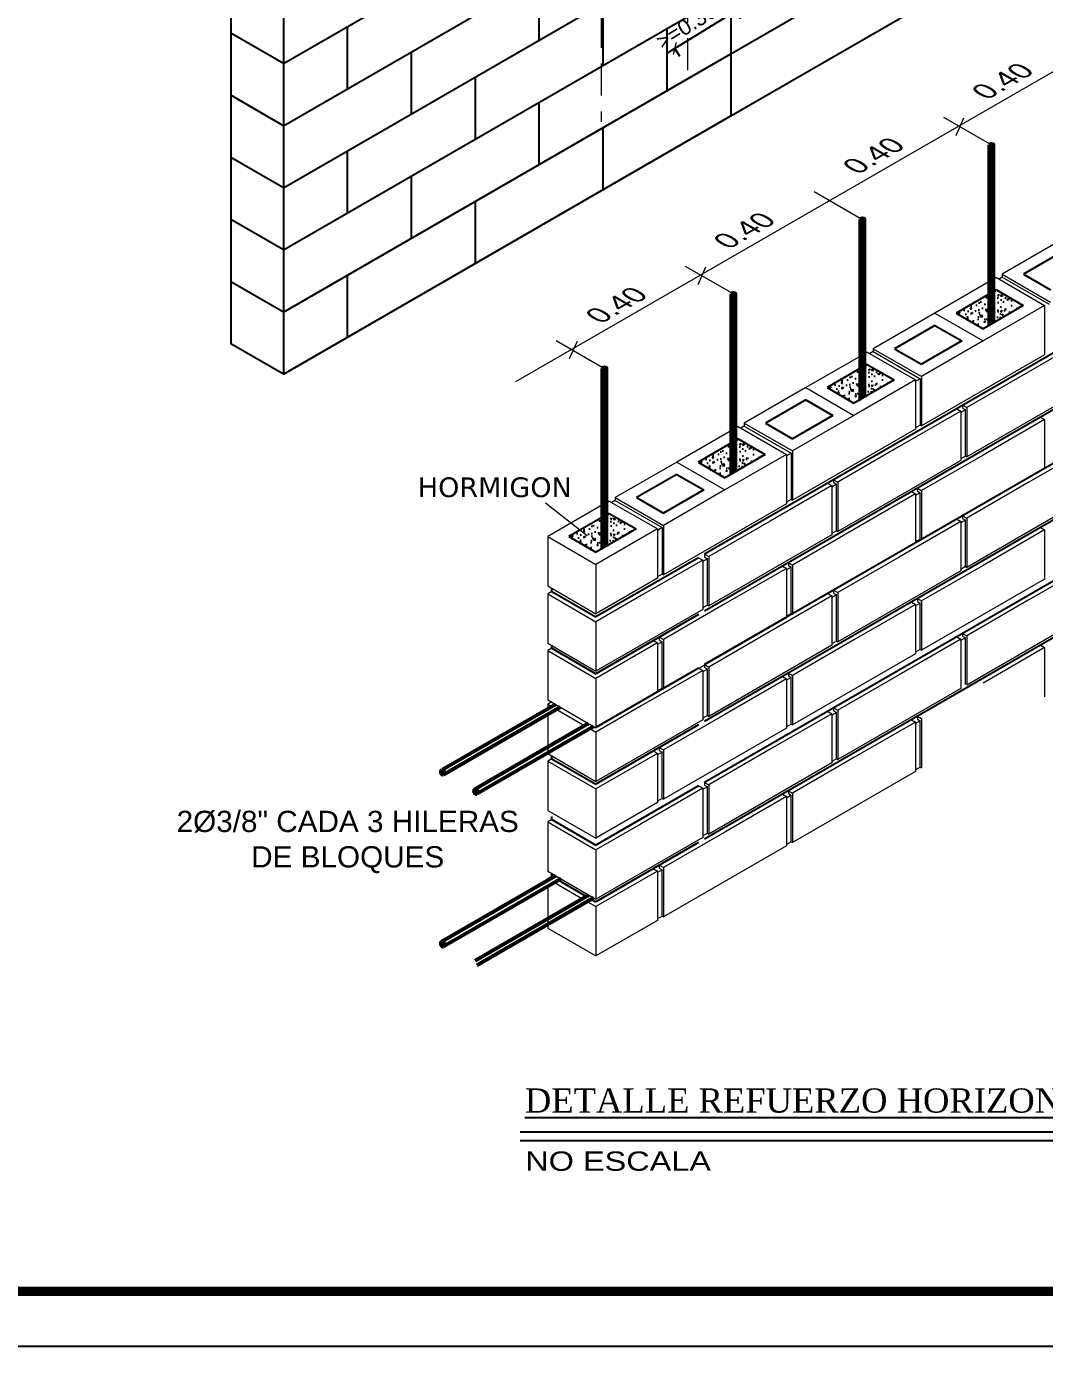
# Model space of a CAD drawing. Header units: feet. Extents: x 317 to 512, y -141 to 162.
# Drawn here: x 390.74 to 398.74, y -90.65 to -80.28 of the extents above; entities that cross this region are included whole.
import ezdxf

# ---------------------------------------------------------------- set-up
doc = ezdxf.new("R2010")
doc.units = ezdxf.units.FT
doc.header["$MEASUREMENT"] = 0
doc.linetypes.add('ACAD_ISO02W100', pattern=[15, 12, -3])
doc.linetypes.add('DASHED2', pattern=[0.375, 0.25, -0.125])
for name, color, linetype, lineweight in [('1-Acero', 41, 'Continuous', 53), ('2-Detalles', 253, 'Continuous', 9), ('3-Dimension', 7, 'Continuous', 15), ('6-Textos', 7, 'Continuous', 20), ('INTERMITENTE', 22, 'DASHED2', 20)]:
    doc.layers.add(name, color=color, linetype=linetype, lineweight=lineweight)
for name, color, linetype in [('4-Textos', 7, 'Continuous'), ('_35', 53, 'Continuous'), ('DIM', 10, 'Continuous'), ('MARCO', 1, 'Continuous'), ('PISOS', 8, 'Continuous'), ('POTABLE', 2, 'Continuous'), ('puertas', 7, 'Continuous'), ('TEXTOS', 3, 'Continuous'), ('TEXXT', 2, 'Continuous')]:
    doc.layers.add(name, color=color, linetype=linetype)
doc.styles.add('#LOSAS75', font='tahomabd.ttf', dxfattribs={"height": 0.16})
doc.styles.add('ARQ100', font='verdana.ttf')
doc.styles.add('DAMIAN', font='arial.ttf', dxfattribs={"height": 0.12})
doc.styles.get("Standard").update_dxf_attribs({"font": 'arial.ttf'})
doc.styles.add('STYLE2', font='arial.ttf')
doc.dimstyles.new('KEILY', dxfattribs={"dimtxt": 0.12, "dimasz": 0.07, "dimexe": 0.07, "dimexo": 0.25, "dimgap": 0.04, "dimtad": 1, "dimzin": 1, "dimdsep": 46, "dimtxsty": 'Standard', "dimblk": 'ARCHTICK', "dimcen": 2.5, "dimclrd": 256, "dimclre": 256, "dimclrt": 7, "dimazin": 0, "dimtfac": 1, "dimtix": 1, "dimtmove": 2, "dimatfit": 1, "dimfxl": 0.35, "dimfxlon": 1, "dimtolj": 1, "dimtzin": 1, "dimarcsym": 0})

# ---------------------------------------------------------------- blocks, each defined once
blk = doc.blocks.new('_ArchTick')
at = {"color": 0, "linetype": 'ByBlock', "const_width": 0.15}
blk.add_lwpolyline([(-0.5, -0.5), (0.5, 0.5)], dxfattribs=at)
blk = doc.blocks.new('*D91')
at = {"layer": 'DEFPOINTS', "color": 0, "linetype": 'ByBlock', "transparency": 16777216}
for p in [(396.138, -79.868), (395.727, -80.276), (395.835, -80.451)]:
    blk.add_point(p, dxfattribs=at)
at = {"layer": 'DIM', "linetype": 'ByBlock', "lineweight": -2, "transparency": 16777216}
for p, q in [((396.269, -80.081), (396.352, -80.215)), ((396.316, -80.156), (395.835, -80.451)), ((396.316, -80.156), (396.375, -80.119)), ((395.835, -80.451), (395.775, -80.488)), ((395.835, -80.451), (395.872, -80.511))]:
    blk.add_line(p, q, dxfattribs=at)
for p, xscale, yscale, zscale, rotation in [((396.316, -80.156), 0.07, 0.07, 0.07, 211.5810007274904), ((395.835, -80.451), 0.06999999999999999, 0.06999999999999999, 0.06999999999999999, 31.58100072749037)]:
    blk.add_blockref('_ArchTick', p, dxfattribs=dict(at, xscale=xscale, yscale=yscale, zscale=zscale, rotation=rotation))
at = {"layer": 'DIM', "color": 7, "linetype": 'ByBlock', "transparency": 16777216, "insert": (396.022, -80.217), "char_height": 0.12, "attachment_point": 5, "rotation": 31.581}
blk.add_mtext('\\A1;>=0.30cm', dxfattribs=at)

msp = doc.modelspace()

# ---------------------------------------------------------------- hatches: boundary and pattern name
at = {"layer": 'PISOS'}
h = msp.add_hatch(dxfattribs=at)
h.set_pattern_fill('AR-CONC', color=256, scale=0.016708, angle=360, style=0)
h.set_pattern_definition([(50, (266.59365, -127.98919), (0.11983945, -0.010484594), [0.01253096, -0.13784056]), (355, (266.59365, -127.98919), (-0.0231825, 0.12567586), [0.01002477, -0.11027245]), (100.4514, (266.60363, -127.99006), (0.09665704, 0.11519119), [0.01064968, -0.11714645]), (46.1842, (266.59365, -127.95577), (0.17831407, -0.02765483), [0.01879644, -0.20676085]), (96.6356, (266.6085, -127.95808), (0.15616295, 0.1627551), [0.01597452, -0.17571965]), (351.1842, (266.59365, -127.95577), (0.15616282, 0.16275522), [0.01503715, -0.16540868]), (21, (266.61035, -127.96413), (0.099730915, -0.06726935), [0.01253096, -0.13784056]), (326, (266.61035, -127.96413), (0.040653, 0.12115769), [0.01002477, -0.11027245]), (71.4514, (266.61866, -127.96973), (0.14038395, 0.053888225), [0.01064968, -0.11714645]), (37.5, (266.593645, -127.98919), (0.002031662, 0.055619729), [0, -0.108935815, 0, -0.111943246, 0, -0.11069015]), (7.5, (266.593645, -127.98919), (0.04395352, 0.0658981), [0, -0.063824358, 0, -0.106429623, 0, -0.042187567]), (327.5, (266.556387, -127.98919), (0.08919077, -0.003768456), [0, -0.041769868, 0, -0.130321988, 0, -0.172927253]), (317.5, (266.53968, -127.98919), (0.097438437, 0.016725488), [0, -0.05430083, 0, -0.086547166, 0, -0.12280341])])
h.paths.add_polyline_path([(398.30836, -82.62446), (398.30836, -82.37988), (398.04526, -82.53177), (398.25708, -82.65407)])
h.paths.add_polyline_path([(398.34001, -82.3616), (398.34001, -82.60619), (398.57359, -82.47133), (398.36177, -82.34904)])
h = msp.add_hatch(dxfattribs=at)
h.set_pattern_fill('AR-CONC', color=256, scale=0.016708, angle=360, style=0)
h.set_pattern_definition([(50, (265.57966, -128.57461), (0.11983945, -0.010484594), [0.01253096, -0.13784056]), (355, (265.57966, -128.57461), (-0.0231825, 0.12567586), [0.01002477, -0.11027245]), (100.4514, (265.58965, -128.57549), (0.09665704, 0.11519119), [0.01064968, -0.11714645]), (46.1842, (265.57966, -128.5412), (0.17831407, -0.02765483), [0.01879644, -0.20676085]), (96.6356, (265.59452, -128.5435), (0.15616295, 0.1627551), [0.01597452, -0.17571965]), (351.1842, (265.57966, -128.5412), (0.15616282, 0.16275522), [0.01503715, -0.16540868]), (21, (265.59637, -128.54955), (0.099730915, -0.06726935), [0.01253096, -0.13784056]), (326, (265.59637, -128.54955), (0.040653, 0.12115769), [0.01002477, -0.11027245]), (71.4514, (265.60468, -128.55516), (0.14038395, 0.053888225), [0.01064968, -0.11714645]), (37.5, (265.57966, -128.574613), (0.002031662, 0.055619729), [0, -0.108935815, 0, -0.111943246, 0, -0.11069015]), (7.5, (265.57966, -128.57461), (0.04395352, 0.0658981), [0, -0.063824358, 0, -0.106429623, 0, -0.042187567]), (327.5, (265.542403, -128.574613), (0.08919077, -0.003768456), [0, -0.041769868, 0, -0.130321988, 0, -0.172927253]), (317.5, (265.525695, -128.57461), (0.097438437, 0.016725488), [0, -0.05430083, 0, -0.086547166, 0, -0.12280341])])
h.paths.add_polyline_path([(397.29437, -83.20989), (397.29437, -82.9653), (397.03128, -83.1172), (397.2431, -83.23949)])
h.paths.add_polyline_path([(397.32602, -82.94703), (397.32602, -83.19161), (397.55961, -83.05675), (397.34779, -82.93446)])
h = msp.add_hatch(dxfattribs=at)
h.set_pattern_fill('AR-CONC', color=256, scale=0.016708, angle=360, style=0)
h.set_pattern_definition([(50, (264.56568, -129.16004), (0.11983945, -0.010484594), [0.01253096, -0.13784056]), (355, (264.56568, -129.16004), (-0.0231825, 0.12567586), [0.01002477, -0.11027245]), (100.4514, (264.57566, -129.16091), (0.09665704, 0.11519119), [0.01064968, -0.11714645]), (46.1842, (264.56568, -129.12662), (0.17831407, -0.02765483), [0.01879644, -0.20676085]), (96.6356, (264.58054, -129.12893), (0.15616295, 0.1627551), [0.01597452, -0.17571965]), (351.1842, (264.56568, -129.12662), (0.15616282, 0.16275522), [0.01503715, -0.16540868]), (21, (264.58239, -129.13497), (0.099730915, -0.06726935), [0.01253096, -0.13784056]), (326, (264.58239, -129.13497), (0.040653, 0.12115769), [0.01002477, -0.11027245]), (71.4514, (264.5907, -129.14058), (0.14038395, 0.053888225), [0.01064968, -0.11714645]), (37.5, (264.56568, -129.160036), (0.002031662, 0.055619729), [0, -0.108935815, 0, -0.111943246, 0, -0.11069015]), (7.5, (264.56568, -129.160036), (0.04395352, 0.0658981), [0, -0.063824358, 0, -0.106429623, 0, -0.042187567]), (327.5, (264.52842, -129.160036), (0.08919077, -0.003768456), [0, -0.041769868, 0, -0.130321988, 0, -0.172927253]), (317.5, (264.51171, -129.16004), (0.097438437, 0.016725488), [0, -0.05430083, 0, -0.086547166, 0, -0.12280341])])
h.paths.add_polyline_path([(396.28039, -83.79531), (396.28039, -83.55072), (396.01729, -83.70262), (396.22911, -83.82491)])
h.paths.add_polyline_path([(396.31204, -83.53245), (396.31204, -83.77704), (396.54562, -83.64218), (396.33381, -83.51988)])
h = msp.add_hatch(dxfattribs=at)
h.set_pattern_fill('AR-CONC', color=256, scale=0.016708, angle=360, style=0)
h.set_pattern_definition([(50, (263.55169, -129.74546), (0.11983945, -0.010484594), [0.01253096, -0.13784056]), (355, (263.5517, -129.74546), (-0.0231825, 0.12567586), [0.01002477, -0.11027245]), (100.4514, (263.56168, -129.74633), (0.09665704, 0.11519119), [0.01064968, -0.11714645]), (46.1842, (263.5517, -129.71204), (0.17831407, -0.02765483), [0.01879644, -0.20676085]), (96.6356, (263.56655, -129.71435), (0.15616295, 0.1627551), [0.01597452, -0.17571965]), (351.1842, (263.5517, -129.71204), (0.15616282, 0.16275522), [0.01503715, -0.16540868]), (21, (263.5684, -129.7204), (0.099730915, -0.06726935), [0.01253096, -0.13784056]), (326, (263.5684, -129.7204), (0.040653, 0.12115769), [0.01002477, -0.11027245]), (71.4514, (263.57671, -129.726), (0.14038395, 0.053888225), [0.01064968, -0.11714645]), (37.5, (263.551695, -129.74546), (0.002031662, 0.055619729), [0, -0.108935815, 0, -0.111943246, 0, -0.11069015]), (7.5, (263.551695, -129.74546), (0.04395352, 0.0658981), [0, -0.063824358, 0, -0.106429623, 0, -0.042187567]), (327.5, (263.514436, -129.74546), (0.08919077, -0.003768456), [0, -0.041769868, 0, -0.130321988, 0, -0.172927253]), (317.5, (263.49773, -129.74546), (0.097438437, 0.016725488), [0, -0.05430083, 0, -0.086547166, 0, -0.12280341])])
h.paths.add_polyline_path([(395.2664, -84.38073), (395.2664, -84.13615), (395.00331, -84.28804), (395.21513, -84.41034)])
h.paths.add_polyline_path([(395.29806, -84.11787), (395.29806, -84.36246), (395.53164, -84.2276), (395.31982, -84.10531)])

# ---------------------------------------------------------------- linework, layer by layer
at = {"layer": '1-Acero', "linetype": 'Continuous'}
for p, q in [((398.30836, -82.62431, -6.23823), (398.30836, -81.20965, -6.23823)), ((398.34001, -82.60982, -6.23823), (398.34001, -81.20936, -6.23823)), ((397.29437, -83.20974, -4.49469), (397.29437, -81.79508, -4.49469)), ((397.32602, -83.19525, -4.49469), (397.32602, -81.79478, -4.49469)), ((396.28039, -83.79516, -2.75115), (396.28039, -82.3805, -2.75115)), ((396.31204, -83.78067, -2.75115), (396.31204, -82.38021, -2.75115)), ((395.2664, -84.38059, -0.89425), (395.2664, -82.96593, -0.89425)), ((395.29806, -84.36609, -0.89425), (395.29806, -82.96563, -0.89425))]:
    msp.add_line(p, q, dxfattribs=at)
at = {"layer": '1-Acero', "linetype": 'Continuous', "extrusion": (1e-16, 0.816497, 0.57735)}
for p, q in [((394.89721, -85.60706, -2.18891), (394.0061, -86.12155, -1.46132)), ((394.93654, -85.62977, -2.21604), (394.01842, -86.15984, -1.4664)), ((395.15763, -85.75741, -1.91704), (394.26652, -86.2719, -1.18945)), ((395.19696, -85.78012, -1.94417), (394.27884, -86.3102, -1.19453)), ((394.8998, -86.95524, -0.99649), (394.0061, -87.47122, -0.26679)), ((394.93913, -86.97795, -1.02362), (394.01842, -87.50952, -0.27187)), ((395.16022, -87.10559, -0.72462), (394.26652, -87.62157, 0.00508)), ((395.19955, -87.1283, -0.75175), (394.27884, -87.65987))]:
    msp.add_line(p, q, dxfattribs=at)
for centre in [(-398.32423, 40.60768, -70.74698), (-397.31024, 42.36928, -70.21834), (-396.29626, 44.13087, -69.6897), (-395.28228, 45.98501, -69.09561)]:
    msp.add_circle(centre, 0.01583, dxfattribs=at)
at = {"layer": '1-Acero', "linetype": 'Continuous'}
for centre, radius, start, end in [((394.01703, -86.13916, -1.46132), 0.02073, 121.812802, 273.868843), ((394.00421, -86.14329, -1.46132), 0.02182, 310.642498, 85.039147), ((394.27744, -86.28951, -1.18945), 0.02073, 121.812802, 273.868843), ((394.26463, -86.29364, -1.18945), 0.02182, 310.642498, 85.039147), ((394.01703, -87.48883, -0.26679), 0.02073, 121.812802, 273.868843), ((394.00421, -87.49296, -0.26679), 0.02182, 310.642498, 85.039147)]:
    msp.add_arc(centre, radius, start, end, dxfattribs=at)
at = {"layer": '2-Detalles', "lineweight": 5, "extrusion": (1e-16, 0.816497, 0.57735)}
for p, q in [((398.89217, -81.94635, -8.13592), (398.40857, -82.22555, -7.74107)), ((398.30836, -82.28341, -7.81484), (397.87818, -82.53177, -7.46361)), ((398.36177, -82.25257, -7.85846), (398.34001, -82.26514, -7.84069)), ((398.36177, -82.25257, -8.92969), (398.74067, -82.47133, -8.62032)), ((398.40857, -82.24832, -7.97381), (398.38149, -82.26396, -7.95169)), ((398.40857, -82.22555, -8.92566), (398.78747, -82.44431, -8.61629)), ((398.40857, -82.22555, -7.74107), (398.78747, -82.44431, -7.43171)), ((398.40857, -82.24832, -8.92566), (398.77783, -82.46151, -8.62416)), ((398.74067, -82.47133, -7.65141), (398.25708, -82.75053, -7.25655)), ((397.87818, -82.53177, -6.39238), (397.39459, -82.81098, -5.99753)), ((397.87818, -82.53177, -7.46361), (398.25708, -82.75053, -7.15424)), ((398.25708, -82.75053, -6.18533), (397.77349, -83.02973, -5.79048)), ((399.09643, -82.71615, -8.97034), (398.61284, -82.99535, -8.57549)), ((397.29437, -82.86884, -6.0713), (396.8642, -83.1172, -5.72006)), ((397.34779, -82.838, -6.11492), (397.32602, -82.85056, -6.09714)), ((397.34779, -82.838, -7.18614), (397.72669, -83.05675, -6.87677)), ((397.39459, -82.83374, -6.23026), (397.36751, -82.84938, -6.20815)), ((397.39459, -82.81098, -7.18211), (397.77349, -83.02973, -6.87274)), ((397.39459, -82.81098, -5.99753), (397.77349, -83.02973, -5.68816)), ((397.39459, -82.83374, -7.18211), (397.76385, -83.04693, -6.88062)), ((398.74067, -82.85879, -6.58018), (397.77349, -83.41719, -5.79048)), ((398.61284, -82.99535, -7.50426), (398.12925, -83.27455, -7.10941)), ((397.72669, -83.05675, -5.90786), (397.2431, -83.33595, -5.51301)), ((397.76385, -83.04693, -7.03621), (397.72731, -83.06803, -7.00638)), ((399.09643, -83.10361, -7.89911), (398.12925, -83.66201, -7.10941)), ((396.8642, -83.1172, -4.64884), (396.38061, -83.3964, -4.25399)), ((396.8642, -83.1172, -5.72006), (397.2431, -83.33595, -5.4107)), ((398.08245, -83.30157, -7.22679), (397.59886, -83.58077, -6.83194)), ((398.05016, -83.28293, -7.25315), (398.08245, -83.30157, -7.22679)), ((398.11961, -83.29175, -8.35514), (398.08307, -83.31285, -8.32531)), ((398.11961, -83.29175, -8.35514), (398.08307, -83.31285, -8.32531)), ((398.11961, -83.29175, -8.45746), (398.08307, -83.31285, -8.42762)), ((398.09697, -83.25591, -7.13577), (398.12925, -83.27455, -7.10941)), ((398.09697, -83.27868, -8.37363), (398.11961, -83.29175, -8.35514)), ((396.33381, -83.42342, -4.37137), (396.31204, -83.43599, -4.3536)), ((396.33381, -83.42342, -5.4426), (396.7127, -83.64218, -5.13323)), ((396.38061, -83.41917, -4.48672), (396.35352, -83.4348, -4.46461)), ((396.38061, -83.3964, -5.43857), (396.7595, -83.61516, -5.1292)), ((396.38061, -83.3964, -4.25399), (396.7595, -83.61516, -3.94462)), ((396.38061, -83.41917, -5.43857), (396.74986, -83.63236, -5.13707)), ((397.2431, -83.33595, -4.44178), (396.7595, -83.61516, -4.04693)), ((397.76385, -83.41162, -5.79835), (397.72731, -83.43272, -5.76851)), ((397.76385, -83.41162, -5.79835), (397.77349, -83.41719, -5.79048)), ((398.74067, -83.36768, -7.65141), (398.25708, -83.64688, -7.25655)), ((398.70839, -83.34904, -7.67777), (398.74067, -83.36768, -7.65141)), ((396.28039, -83.45426, -4.32776), (395.85022, -83.70262, -3.97652)), ((397.72669, -83.44421, -4.83664), (396.7595, -84.00261, -4.04693)), ((396.74986, -83.63236, -5.29267), (396.71332, -83.65345, -5.26283)), ((397.59886, -83.58077, -5.76072), (397.11527, -83.85998, -5.36586)), ((399.09643, -83.58403, -8.97034), (398.61284, -83.86323, -8.57549)), ((395.85022, -83.70262, -2.90529), (395.36662, -83.98182, -2.51044)), ((395.85022, -83.70262, -3.97652), (396.22911, -83.92138, -3.66715)), ((396.7127, -83.64218, -4.16432), (396.22911, -83.92138, -3.76947)), ((398.08245, -83.68903, -6.15557), (397.11527, -84.24743, -5.36586)), ((398.25708, -83.64688, -6.18533), (397.77349, -83.92608, -5.79048)), ((398.11961, -83.65644, -7.11728), (398.08307, -83.67754, -7.08744)), ((398.11961, -83.65644, -7.11728), (398.12925, -83.66201, -7.10941)), ((398.11961, -83.65644, -7.11728), (398.12925, -83.66201, -7.10941)), ((397.08298, -83.84134, -5.39222), (397.11527, -83.85998, -5.36586)), ((398.74067, -83.75514, -6.58018), (397.77349, -84.31354, -5.79048)), ((396.22911, -83.92138, -2.69824), (395.74552, -84.20058, -2.30339)), ((397.06847, -83.887, -5.48325), (396.58487, -84.1662, -5.0884)), ((397.03618, -83.86836, -5.50961), (397.06847, -83.887, -5.48325)), ((397.10562, -83.87718, -6.6116), (397.06908, -83.89827, -6.58177)), ((397.10562, -83.87718, -6.6116), (397.06908, -83.89827, -6.58177)), ((397.10562, -83.87718, -6.71392), (397.06908, -83.89827, -6.68408)), ((397.08298, -83.8641, -6.63009), (397.10562, -83.87718, -6.6116)), ((397.6944, -83.93446, -5.93422), (397.72669, -83.9531, -5.90786)), ((397.76385, -83.94328, -7.03621), (397.72731, -83.96438, -7.00638)), ((397.76385, -83.94328, -7.03621), (397.72731, -83.96438, -7.00638)), ((397.76385, -83.94328, -7.13853), (397.72731, -83.96438, -7.10869)), ((397.7412, -83.90744, -5.81684), (397.77349, -83.92608, -5.79048)), ((397.7412, -83.93021, -7.0547), (397.76385, -83.94328, -7.03621)), ((398.61284, -83.86323, -7.50426), (398.12925, -84.14244, -7.10941)), ((395.2664, -84.03968, -1.39963), (394.83623, -84.28804, -1.0484)), ((395.31982, -84.00884, -1.44325), (395.29806, -84.02141, -1.42547)), ((395.31982, -84.00884, -2.51447), (395.69872, -84.2276, -2.20511)), ((395.36662, -84.00459, -1.55859), (395.33954, -84.02023, -1.53648)), ((395.36662, -83.98182, -2.51044), (395.74552, -84.20058, -2.20108)), ((395.36662, -84.00459, -2.51044), (395.73588, -84.21778, -2.20895)), ((396.7127, -84.02963, -3.09309), (395.74552, -84.58804, -2.30339)), ((396.74986, -83.99705, -4.05481), (396.71332, -84.01814, -4.02497)), ((396.74986, -83.99705, -4.05481), (396.7595, -84.00261, -4.04693)), ((397.72669, -83.9531, -5.90786), (397.2431, -84.2323, -5.51301)), ((399.09643, -83.97149, -7.89911), (398.12925, -84.52989, -7.10941)), ((398.05016, -84.15082, -7.25315), (398.08245, -84.16946, -7.22679)), ((398.09697, -84.1238, -7.13577), (398.12925, -84.14244, -7.10941)), ((398.09697, -84.14656, -8.37363), (398.11961, -84.15964, -8.35514)), ((395.69872, -84.2276, -1.23619), (395.21513, -84.5068, -0.84134)), ((395.73588, -84.21778, -2.36455), (395.69934, -84.23888, -2.33471)), ((396.58487, -84.1662, -4.01717), (396.10128, -84.4454, -3.62232)), ((397.2431, -84.2323, -4.44178), (396.7595, -84.51151, -4.04693)), ((397.10562, -84.24187, -5.37374), (397.06908, -84.26296, -5.3439)), ((397.10562, -84.24187, -5.37374), (397.11527, -84.24743, -5.36586)), ((397.10562, -84.24187, -5.37374), (397.11527, -84.24743, -5.36586)), ((398.08245, -84.16946, -7.22679), (397.59886, -84.44866, -6.83194)), ((398.11961, -84.15964, -8.35514), (398.08307, -84.18073, -8.32531)), ((398.11961, -84.15964, -8.35514), (398.08307, -84.18073, -8.32531)), ((398.11961, -84.15964, -8.45746), (398.08307, -84.18073, -8.42762)), ((398.74067, -84.23556, -7.65141), (398.25708, -84.51476, -7.25655)), ((398.70839, -84.21692, -7.67777), (398.74067, -84.23556, -7.65141)), ((394.83623, -84.28804, -1.0484), (395.21513, -84.5068, -0.73903)), ((397.06847, -84.27445, -4.41202), (396.10128, -84.83286, -3.62232)), ((397.72669, -84.34056, -4.83664), (396.7595, -84.89896, -4.04693)), ((397.76385, -84.30797, -5.79835), (397.72731, -84.32907, -5.76851)), ((397.76385, -84.30797, -5.79835), (397.77349, -84.31354, -5.79048)), ((397.76385, -84.30797, -5.79835), (397.77349, -84.31354, -5.79048)), ((396.0222, -84.45378, -3.66375), (396.05448, -84.47242, -3.63739)), ((396.09164, -84.4626, -4.86806), (396.0551, -84.4837, -4.83822)), ((396.069, -84.42676, -3.54637), (396.10128, -84.4454, -3.52001)), ((396.069, -84.44953, -4.78423), (396.09164, -84.4626, -4.76574)), ((397.59886, -84.44866, -5.76072), (397.11527, -84.72786, -5.36586)), ((396.05448, -84.47242, -3.73971), (395.57089, -84.75162, -3.34486)), ((396.7127, -84.53853, -4.16432), (396.22911, -84.81773, -3.76947)), ((396.68042, -84.51989, -4.19068), (396.7127, -84.53853, -4.16432)), ((396.74986, -84.52871, -5.29267), (396.71332, -84.5498, -5.26283)), ((396.74986, -84.52871, -5.29267), (396.71332, -84.5498, -5.26283)), ((396.74986, -84.52871, -5.39499), (396.71332, -84.5498, -5.36515)), ((396.72722, -84.49287, -4.07329), (396.7595, -84.51151, -4.04693)), ((396.72722, -84.51563, -5.31116), (396.74986, -84.52871, -5.29267)), ((398.08245, -84.55691, -6.15557), (397.11527, -85.11532, -5.36586)), ((398.25708, -84.51476, -6.18533), (397.77349, -84.79397, -5.79048)), ((398.11961, -84.52433, -7.11728), (398.08307, -84.54542, -7.08744)), ((398.11961, -84.52433, -7.11728), (398.12925, -84.52989, -7.10941)), ((398.11961, -84.52433, -7.11728), (398.12925, -84.52989, -7.10941)), ((399.09643, -84.50897, -8.97034), (398.61284, -84.78817, -8.57549)), ((395.69872, -84.61506, -1.23619), (395.21513, -84.89426, -0.84134)), ((395.73588, -84.58247, -1.12668), (395.69934, -84.60357, -1.09685)), ((395.73588, -84.58247, -1.12668), (395.74552, -84.58804, -1.11881)), ((398.74067, -84.62302, -6.58018), (397.77349, -85.18142, -5.79048)), ((394.83623, -84.6755, -1.0484), (395.21513, -84.89426, -0.73903)), ((394.86827, -84.71977, -1.07455), (394.83623, -84.73826, -1.0484)), ((394.83623, -84.73826, -1.0484), (395.21513, -84.95702, -0.73903)), ((395.57089, -84.75162, -2.27363), (395.21513, -84.95702, -1.98315)), ((397.06847, -84.75488, -5.48325), (396.58487, -85.03408, -5.0884)), ((397.03618, -84.73624, -5.50961), (397.06847, -84.75488, -5.48325)), ((397.10562, -84.74506, -6.6116), (397.06908, -84.76616, -6.58177)), ((397.10562, -84.74506, -6.6116), (397.06908, -84.76616, -6.58177)), ((397.10562, -84.74506, -6.71392), (397.06908, -84.76616, -6.68408)), ((397.08298, -84.70922, -5.39222), (397.11527, -84.72786, -5.36586)), ((397.08298, -84.73199, -6.63009), (397.10562, -84.74506, -6.6116)), ((397.7412, -84.77533, -5.97243), (397.77349, -84.79397, -5.94607)), ((396.05448, -84.85988, -2.66848), (395.21513, -85.34448, -1.98315)), ((396.22911, -84.81773, -2.69824), (395.74552, -85.09693, -2.30339)), ((396.09164, -84.82729, -3.63019), (396.0551, -84.84839, -3.60036)), ((396.09164, -84.82729, -3.63019), (396.10128, -84.83286, -3.62232)), ((397.72669, -84.82099, -5.90786), (397.2431, -85.10019, -5.51301)), ((397.6944, -84.80235, -6.08982), (397.72669, -84.82099, -6.06346)), ((397.76385, -84.81117, -7.03621), (397.72731, -84.83226, -7.00638)), ((397.76385, -84.81117, -7.03621), (397.72731, -84.83226, -7.00638)), ((397.76385, -84.81117, -7.29413), (397.72731, -84.83226, -7.26429)), ((397.7412, -84.79809, -7.2103), (397.76385, -84.81117, -7.19181)), ((398.61284, -84.78817, -7.50426), (398.12925, -85.06737, -7.10941)), ((396.7127, -84.92598, -3.09309), (395.74552, -85.48439, -2.30339)), ((396.74986, -84.8934, -4.05481), (396.71332, -84.91449, -4.02497)), ((396.74986, -84.8934, -4.05481), (396.7595, -84.89896, -4.04693)), ((396.74986, -84.8934, -4.05481), (396.7595, -84.89896, -4.04693)), ((399.09643, -84.89642, -7.89911), (398.12925, -85.45483, -7.10941)), ((395.71324, -85.07829, -2.32975), (395.74552, -85.09693, -2.30339)), ((396.58487, -85.03408, -4.01717), (396.10128, -85.31328, -3.62232)), ((398.05016, -85.07575, -7.25315), (398.08245, -85.09439, -7.22679)), ((398.11961, -85.08457, -8.35514), (398.08307, -85.10567, -8.32531)), ((398.11961, -85.08457, -8.35514), (398.08307, -85.10567, -8.32531)), ((398.11961, -85.08457, -8.45746), (398.08307, -85.10567, -8.42762)), ((398.09697, -85.04873, -7.13577), (398.12925, -85.06737, -7.10941)), ((398.09697, -85.0715, -8.37363), (398.11961, -85.08457, -8.35514)), ((394.83623, -85.12572, -1.0484), (395.21513, -85.34448, -0.73903)), ((394.86827, -85.1659, -1.07455), (394.83623, -85.1844, -1.0484)), ((394.83623, -85.1844, -1.0484), (395.21513, -85.40315, -0.73903)), ((395.69872, -85.12395, -1.23619), (395.21513, -85.40315, -0.84134)), ((395.66644, -85.10531, -2.44714), (395.69872, -85.12395, -2.42078)), ((395.73588, -85.11413, -3.54913), (395.69934, -85.13523, -3.51929)), ((395.73588, -85.11413, -3.65144), (395.69934, -85.13523, -3.62161)), ((395.71324, -85.10106, -3.56762), (395.73588, -85.11413, -3.54913)), ((397.06847, -85.14234, -4.41202), (396.10128, -85.70074, -3.62232)), ((397.2431, -85.10019, -4.44178), (396.7595, -85.37939, -4.04693)), ((397.10562, -85.10975, -5.37374), (397.06908, -85.13085, -5.3439)), ((397.10562, -85.10975, -5.37374), (397.11527, -85.11532, -5.36586)), ((397.10562, -85.10975, -5.37374), (397.11527, -85.11532, -5.36586)), ((398.08245, -85.09439, -7.22679), (397.59886, -85.37359, -6.83194)), ((397.76385, -85.17586, -5.79835), (397.72731, -85.19695, -5.76851)), ((397.76385, -85.17586, -5.79835), (397.77349, -85.18142, -5.79048)), ((397.76385, -85.17586, -5.79835), (397.77349, -85.18142, -5.79048)), ((398.74067, -85.1605, -7.65141), (398.25708, -85.4397, -7.25655)), ((398.70839, -85.14186, -7.67777), (398.74067, -85.1605, -7.65141)), ((397.72669, -85.20844, -4.83664), (396.7595, -85.76685, -4.04693)), ((396.05448, -85.3403, -3.73971), (395.57089, -85.6195, -3.34486)), ((396.0222, -85.32166, -3.76607), (396.05448, -85.3403, -3.73971)), ((396.09164, -85.33048, -4.86806), (396.0551, -85.35158, -4.83822)), ((396.09164, -85.33048, -4.97037), (396.0551, -85.35158, -4.94054)), ((396.069, -85.29464, -3.64868), (396.10128, -85.31328, -3.62232)), ((396.069, -85.31741, -4.88655), (396.09164, -85.33048, -4.86806)), ((396.68042, -85.38777, -4.19068), (396.7127, -85.40641, -4.16432)), ((396.74986, -85.39659, -5.29267), (396.71332, -85.41769, -5.26283)), ((396.74986, -85.39659, -5.29267), (396.71332, -85.41769, -5.26283)), ((396.74986, -85.39659, -5.39499), (396.71332, -85.41769, -5.36515)), ((396.72722, -85.36075, -4.07329), (396.7595, -85.37939, -4.04693)), ((396.72722, -85.38352, -5.31116), (396.74986, -85.39659, -5.29267)), ((397.59886, -85.37359, -5.76072), (397.11527, -85.65279, -5.36586)), ((395.73588, -85.47882, -2.31126), (395.69934, -85.49992, -2.28143)), ((395.73588, -85.47882, -1.12668), (395.74552, -85.48439, -1.11881)), ((395.73588, -85.47882, -2.31126), (395.74552, -85.48439, -2.30339)), ((396.7127, -85.40641, -4.16432), (396.22911, -85.68561, -3.76947)), ((398.08245, -85.48185, -6.15557), (397.11527, -86.04025, -5.36586)), ((394.83623, -85.57185, -1.0484), (395.21513, -85.79061, -0.73903)), ((394.86827, -85.58765, -1.07455), (394.83623, -85.60615, -1.0484)), ((395.69872, -85.51141, -1.23619), (395.21513, -85.79061, -0.84134)), ((394.83623, -85.60615, -1.0484), (394.86751, -85.62421, -1.02285)), ((394.90684, -85.64692, -0.99074), (395.12793, -85.77456, -0.81022)), ((395.57089, -85.6195, -2.27363), (395.21513, -85.8249, -1.98315)), ((396.22911, -85.68561, -2.69824), (395.74552, -85.96481, -2.30339)), ((396.09164, -85.69517, -3.63019), (396.0551, -85.71627, -3.60036)), ((396.09164, -85.69517, -3.63019), (396.10128, -85.70074, -3.62232)), ((397.06847, -85.67981, -5.48325), (396.58487, -85.95902, -5.0884)), ((397.03618, -85.66117, -5.50961), (397.06847, -85.67981, -5.48325)), ((397.10562, -85.66999, -6.6116), (397.06908, -85.69109, -6.58177)), ((397.10562, -85.66999, -6.6116), (397.06908, -85.69109, -6.58177)), ((397.10562, -85.66999, -6.71392), (397.06908, -85.69109, -6.68408)), ((397.08298, -85.63415, -5.39222), (397.11527, -85.65279, -5.36586)), ((397.08298, -85.65692, -6.63009), (397.10562, -85.66999, -6.6116)), ((397.7412, -85.70026, -5.81684), (397.77349, -85.7189, -5.79048)), ((395.16726, -85.79727, -0.77811), (395.21513, -85.8249, -0.73903)), ((396.05448, -85.72776, -2.66848), (395.21513, -86.21236, -1.98315)), ((396.7127, -85.79387, -3.09309), (395.74552, -86.35227, -2.30339)), ((396.74986, -85.76128, -4.05481), (396.71332, -85.78238, -4.02497)), ((396.74986, -85.76128, -4.05481), (396.7595, -85.76685, -4.04693)), ((396.74986, -85.76128, -4.05481), (396.7595, -85.76685, -4.04693)), ((397.72669, -85.74592, -5.90786), (397.2431, -86.02512, -5.51301)), ((397.6944, -85.72728, -5.93422), (397.72669, -85.74592, -5.90786)), ((397.76385, -85.7361, -7.03621), (397.72731, -85.7572, -7.00638)), ((397.76385, -85.7361, -7.03621), (397.72731, -85.7572, -7.00638)), ((397.76385, -85.7361, -7.13853), (397.72731, -85.7572, -7.10869)), ((397.7412, -85.72303, -7.0547), (397.76385, -85.7361, -7.03621)), ((394.83623, -85.99361, -1.0484), (395.21513, -86.21236, -0.73903)), ((395.69872, -85.99183, -1.23619), (395.21513, -86.27104, -0.84134)), ((395.66644, -85.97319, -2.44714), (395.69872, -85.99183, -2.42078)), ((395.73588, -85.98201, -3.54913), (395.69934, -86.00311, -3.51929)), ((395.73588, -85.98201, -3.65144), (395.69934, -86.00311, -3.62161)), ((395.71324, -85.94617, -2.32975), (395.74552, -85.96481, -2.30339)), ((395.71324, -85.96894, -3.56762), (395.73588, -85.98201, -3.54913)), ((396.58487, -85.95902, -4.01717), (396.10128, -86.23822, -3.62232)), ((394.86827, -86.03378, -1.07455), (394.83623, -86.05228, -1.0484)), ((394.83623, -86.05228, -1.0484), (395.21513, -86.27104, -0.73903)), ((397.06847, -86.06727, -4.41202), (396.10128, -86.62567, -3.62232)), ((397.2431, -86.02512, -4.44178), (396.7595, -86.30432, -4.04693)), ((397.10562, -86.03468, -5.37374), (397.06908, -86.05578, -5.3439)), ((397.10562, -86.03468, -5.37374), (397.11527, -86.04025, -5.36586)), ((397.10562, -86.03468, -5.37374), (397.11527, -86.04025, -5.36586)), ((397.76385, -86.10079, -5.79835), (397.72731, -86.12189, -5.76851)), ((397.76385, -86.10079, -5.79835), (397.77349, -86.10636, -5.79048)), ((397.76385, -86.10079, -5.79835), (397.77349, -86.10636, -5.79048)), ((396.069, -86.21958, -3.64868), (396.10128, -86.23822, -3.62232)), ((397.72669, -86.13338, -4.83664), (396.7595, -86.69178, -4.04693)), ((396.05448, -86.26524, -3.73971), (395.57089, -86.54444, -3.34486)), ((396.0222, -86.2466, -3.76607), (396.05448, -86.26524, -3.73971)), ((396.09164, -86.25542, -4.86806), (396.0551, -86.27651, -4.83822)), ((396.09164, -86.25542, -4.97037), (396.0551, -86.27651, -4.94054)), ((396.069, -86.24234, -4.88655), (396.09164, -86.25542, -4.86806)), ((396.7127, -86.33134, -4.16432), (396.22911, -86.61055, -3.76947)), ((396.68042, -86.3127, -4.34628), (396.7127, -86.33134, -4.31992)), ((396.74986, -86.32152, -5.29267), (396.71332, -86.34262, -5.26283)), ((396.74986, -86.32152, -5.29267), (396.71332, -86.34262, -5.26283)), ((396.74986, -86.32152, -5.55058), (396.71332, -86.34262, -5.52075)), ((396.72722, -86.28568, -4.22889), (396.7595, -86.30432, -4.20253)), ((396.72722, -86.30845, -5.46676), (396.74986, -86.32152, -5.44827)), ((395.69872, -86.37929, -1.23619), (395.21513, -86.65849, -0.84134)), ((395.73588, -86.3467, -2.31126), (395.69934, -86.3678, -2.28143)), ((395.73588, -86.3467, -1.12668), (395.74552, -86.35227, -1.11881)), ((395.73588, -86.3467, -2.31126), (395.74552, -86.35227, -2.30339)), ((394.83623, -86.43974, -1.0484), (395.21513, -86.65849, -0.73903)), ((394.86827, -86.51259, -1.07455), (394.83623, -86.53108, -1.0484)), ((394.83623, -86.53108, -1.0484), (395.21513, -86.74984, -0.73903)), ((395.57089, -86.54444, -2.27363), (395.21513, -86.74984, -1.98315)), ((396.22911, -86.61055, -2.69824), (395.74552, -86.88975, -2.30339)), ((396.09164, -86.62011, -3.63019), (396.0551, -86.64121, -3.60036)), ((396.09164, -86.62011, -3.63019), (396.10128, -86.62567, -3.62232)), ((396.05448, -86.6527, -2.66848), (395.21513, -87.1373, -1.98315)), ((396.7127, -86.7188, -3.09309), (395.74552, -87.27721, -2.30339)), ((396.74986, -86.68622, -4.05481), (396.71332, -86.70731, -4.02497)), ((396.74986, -86.68622, -4.05481), (396.7595, -86.69178, -4.04693)), ((396.74986, -86.68622, -4.05481), (396.7595, -86.69178, -4.04693)), ((394.83623, -86.91854, -1.0484), (395.21513, -87.1373, -0.73903)), ((395.69872, -86.91677, -1.23619), (395.21513, -87.19597, -0.84134)), ((395.66644, -86.89813, -2.44714), (395.69872, -86.91677, -2.42078)), ((395.73588, -86.90695, -3.54913), (395.69934, -86.92805, -3.51929)), ((395.73588, -86.90695, -3.65144), (395.69934, -86.92805, -3.62161)), ((395.71324, -86.87111, -2.32975), (395.74552, -86.88975, -2.30339)), ((395.71324, -86.89388, -3.56762), (395.73588, -86.90695, -3.54913)), ((394.86827, -86.95872, -1.07455), (394.83623, -86.97721, -1.0484)), ((394.83623, -86.97721, -1.0484), (394.84899, -86.98458, -1.03798)), ((394.88832, -87.00728, -1.00587), (395.1094, -87.13493, -0.82535)), ((395.14873, -87.15764, -0.79324), (395.21513, -87.19597, -0.73903)), ((394.83623, -87.36467, -1.0484), (395.21513, -87.58343, -0.73903)), ((395.69872, -87.30423, -1.23619), (395.21513, -87.58343, -0.84134)), ((395.73588, -87.27164, -2.31126), (395.69934, -87.29274, -2.28143)), ((395.73588, -87.27164, -1.12668), (395.74552, -87.27721, -1.11881)), ((395.73588, -87.27164, -2.31126), (395.74552, -87.27721, -2.30339))]:
    msp.add_line(p, q, dxfattribs=at)
at = {"layer": '2-Detalles', "lineweight": 5}
for p, q in [((398.40857, -82.22555, -8.92566), (398.40857, -82.24832, -8.92566)), ((398.40857, -82.22555, -7.74107), (398.40857, -82.24832, -7.74107)), ((398.74067, -82.47133, -8.62032), (398.74067, -82.85879, -7.65141)), ((397.39459, -82.81098, -7.18211), (397.39459, -82.83374, -7.18211)), ((397.39459, -82.81098, -5.99753), (397.39459, -82.83374, -5.99753)), ((397.72669, -83.05675, -6.87677), (397.72669, -83.44421, -5.90786)), ((397.76385, -83.04693, -6.88062), (397.76385, -83.41162, -6.88062)), ((397.77349, -83.02973, -5.94607), (397.77349, -83.41719, -5.94607)), ((398.08245, -83.30157, -8.19571), (398.08245, -83.68903, -7.22679)), ((398.09697, -83.25591, -7.13577), (398.09697, -83.27868, -7.13577)), ((398.11961, -83.65644, -7.11728), (398.11961, -83.29175, -8.35514)), ((398.12925, -83.27455, -7.26501), (398.12925, -83.66201, -7.26501)), ((396.38061, -83.3964, -5.43857), (396.38061, -83.41917, -5.43857)), ((396.38061, -83.3964, -4.25399), (396.38061, -83.41917, -4.25399)), ((398.74067, -83.36768, -8.62032), (398.74067, -83.75514, -7.65141)), ((396.74986, -83.63236, -5.13707), (396.74986, -83.99705, -5.13707)), ((396.7595, -83.61516, -4.20253), (396.7595, -84.00261, -4.20253)), ((396.7127, -83.64218, -5.13323), (396.7127, -84.02963, -4.16432)), ((397.08298, -83.84134, -5.39222), (397.08298, -83.8641, -5.39222)), ((397.06847, -83.887, -6.45216), (397.06847, -84.27445, -5.48325)), ((397.10562, -84.24187, -5.37374), (397.10562, -83.87718, -6.6116)), ((397.11527, -83.85998, -5.52146), (397.11527, -84.24743, -5.52146)), ((397.7412, -83.90744, -5.81684), (397.7412, -83.93021, -5.81684)), ((397.76385, -84.30797, -5.79835), (397.76385, -83.94328, -7.03621)), ((397.77349, -83.92608, -5.94607), (397.77349, -84.31354, -5.94607)), ((395.14696, -84.28316, -2.34577), (394.81872, -84.02442, -2.34577)), ((395.36662, -83.98182, -2.51044), (395.36662, -84.00459, -2.51044)), ((397.72669, -83.9531, -6.87677), (397.72669, -84.34056, -5.90786)), ((398.09697, -84.1238, -7.13577), (398.09697, -84.14656, -7.13577)), ((398.12925, -84.14244, -7.26501), (398.12925, -84.52989, -7.26501)), ((395.69872, -84.2276, -2.20511), (395.69872, -84.61506, -2.20511)), ((395.73588, -84.21778, -2.20895), (395.73588, -84.58247, -2.20895)), ((395.74552, -84.20058, -1.27441), (395.74552, -84.58804, -1.27441)), ((398.08245, -84.16946, -8.19571), (398.08245, -84.55691, -7.22679)), ((398.11961, -84.52433, -7.11728), (398.11961, -84.15964, -8.35514)), ((398.74067, -84.23556, -8.62032), (398.74067, -84.62302, -7.65141)), ((394.83623, -84.28804, -1.0484), (394.83623, -84.6755, -1.0484)), ((396.069, -84.42676, -3.54637), (396.069, -84.44953, -3.54637)), ((396.09164, -84.82729, -3.63019), (396.09164, -84.4626, -4.86806)), ((396.10128, -84.4454, -3.77792), (396.10128, -84.83286, -3.77792)), ((395.21513, -84.5068, -0.84134), (395.21513, -84.89426, -0.84134)), ((396.05448, -84.47242, -4.70862), (396.05448, -84.85988, -3.73971)), ((396.7127, -84.53853, -5.13323), (396.7127, -84.92598, -4.16432)), ((396.72722, -84.49287, -4.07329), (396.72722, -84.51563, -4.07329)), ((396.74986, -84.8934, -4.05481), (396.74986, -84.52871, -5.29267)), ((396.7595, -84.51151, -4.20253), (396.7595, -84.89896, -4.20253)), ((394.83623, -84.73826, -1.0484), (394.83623, -85.12572, -1.0484)), ((397.06847, -84.75488, -6.45216), (397.06847, -85.14234, -5.48325)), ((397.08298, -84.70922, -5.39222), (397.08298, -84.73199, -5.39222)), ((397.10562, -85.10975, -5.37374), (397.10562, -84.74506, -6.6116)), ((397.11527, -84.72786, -5.52146), (397.11527, -85.11532, -5.52146)), ((397.7412, -84.77533, -5.97243), (397.7412, -84.79809, -5.97243)), ((397.72669, -84.82099, -6.87677), (397.72669, -85.20844, -5.90786)), ((397.76385, -85.17586, -5.79835), (397.76385, -84.81117, -7.03621)), ((397.77349, -84.79397, -5.94607), (397.77349, -85.18142, -5.94607)), ((395.21513, -84.95702, -0.84134), (395.21513, -85.34448, -0.84134)), ((395.71324, -85.07829, -2.32975), (395.71324, -85.10106, -2.32975)), ((398.09697, -85.04873, -7.13577), (398.09697, -85.0715, -7.13577)), ((398.11961, -85.44926, -7.11728), (398.11961, -85.08457, -8.35514)), ((398.12925, -85.06737, -7.26501), (398.12925, -85.45483, -7.26501)), ((394.83623, -85.1844, -1.0484), (394.83623, -85.57185, -1.0484)), ((395.69872, -85.12395, -0.20721), (395.69872, -85.51141, -0.20721)), ((395.73588, -85.47882, -2.31126), (395.73588, -85.11413, -3.54913)), ((395.74552, -85.09693, -1.27441), (395.74552, -85.48439, -1.27441)), ((398.08245, -85.09439, -8.19571), (398.08245, -85.48185, -7.22679)), ((398.74067, -85.1605, -8.62032), (398.74067, -85.54795, -7.65141)), ((396.05448, -85.3403, -4.70862), (396.05448, -85.72776, -3.73971)), ((396.069, -85.29464, -3.64868), (396.069, -85.31741, -3.64868)), ((396.09164, -85.69517, -3.63019), (396.09164, -85.33048, -4.86806)), ((396.10128, -85.31328, -3.77792), (396.10128, -85.70074, -3.77792)), ((396.72722, -85.36075, -4.07329), (396.72722, -85.38352, -4.07329)), ((396.74986, -85.76128, -4.05481), (396.74986, -85.39659, -5.29267)), ((396.7595, -85.37939, -4.20253), (396.7595, -85.76685, -4.20253)), ((395.21513, -85.40315, -0.84134), (395.21513, -85.79061, -0.84134)), ((396.7127, -85.40641, -5.13323), (396.7127, -85.79387, -4.16432)), ((394.83623, -85.60615, -1.0484), (394.83623, -85.64227, -1.0484)), ((394.83623, -85.68768, -1.0484), (394.83623, -85.99361, -1.0484)), ((397.06847, -85.67981, -6.45216), (397.06847, -86.06727, -5.48325)), ((397.08298, -85.63415, -5.39222), (397.08298, -85.65692, -5.39222)), ((397.10562, -86.03468, -5.37374), (397.10562, -85.66999, -6.6116)), ((397.11527, -85.65279, -5.52146), (397.11527, -86.04025, -5.52146)), ((397.7412, -85.70026, -5.81684), (397.7412, -85.72303, -5.81684)), ((397.72669, -85.74592, -6.87677), (397.72669, -86.13338, -5.90786)), ((397.76385, -86.10079, -5.79835), (397.76385, -85.7361, -7.03621)), ((397.77349, -85.7189, -5.94607), (397.77349, -86.10636, -5.94607)), ((395.21513, -85.8249, -0.84134), (395.21513, -86.21236, -0.84134)), ((395.69872, -85.99183, -0.20721), (395.69872, -86.37929, -0.20721)), ((395.71324, -85.94617, -2.32975), (395.71324, -85.96894, -2.32975)), ((395.73588, -86.3467, -2.31126), (395.73588, -85.98201, -3.54913)), ((395.74552, -85.96481, -1.27441), (395.74552, -86.35227, -1.27441)), ((394.83623, -86.05228, -1.0484), (394.83623, -86.43974, -1.0484)), ((396.069, -86.21958, -3.64868), (396.069, -86.24234, -3.64868)), ((395.21513, -86.27104, -0.84134), (395.21513, -86.65849, -0.84134)), ((396.05448, -86.26524, -4.70862), (396.05448, -86.6527, -3.73971)), ((396.09164, -86.62011, -3.63019), (396.09164, -86.25542, -4.86806)), ((396.10128, -86.23822, -3.77792), (396.10128, -86.62567, -3.77792)), ((396.7127, -86.33134, -5.13323), (396.7127, -86.7188, -4.16432)), ((396.72722, -86.28568, -4.22889), (396.72722, -86.30845, -4.22889)), ((396.74986, -86.68622, -4.05481), (396.74986, -86.32152, -5.29267)), ((396.7595, -86.30432, -4.20253), (396.7595, -86.69178, -4.20253)), ((394.83623, -86.53108, -1.0484), (394.83623, -86.91854, -1.0484)), ((395.21513, -86.74984, -0.84134), (395.21513, -87.1373, -0.84134)), ((395.69872, -86.91677, -0.20721), (395.69872, -87.30423, -0.20721)), ((395.71324, -86.87111, -2.32975), (395.71324, -86.89388, -2.32975)), ((395.73588, -87.27164, -2.31126), (395.73588, -86.90695, -3.54913)), ((395.74552, -86.88975, -1.27441), (395.74552, -87.27721, -1.27441)), ((394.83623, -86.97721, -1.0484), (394.83623, -86.99194, -1.0484)), ((394.83623, -87.03735, -1.0484), (394.83623, -87.36467, -1.0484)), ((395.21513, -87.19597, -0.84134), (395.21513, -87.58343, -0.84134))]:
    msp.add_line(p, q, dxfattribs=at)
at = {"layer": '3-Dimension', "extrusion": (1e-16, 0.816497, 0.57735)}
for p, q in [((401.10114, -79.30953, -6.06518), (394.58318, -83.07268, -0.74328)), ((397.94533, -80.99076, -7.99912), (398.32423, -81.20952, -7.68975)), ((396.93135, -81.57619, -6.25558), (397.31024, -81.79495, -5.94621)), ((395.91736, -82.16161, -4.51203), (396.29626, -82.38037, -4.20266)), ((394.90338, -82.74704, -2.65514), (395.28228, -82.96579, -2.34577))]:
    msp.add_line(p, q, dxfattribs=at)
at = {"layer": '3-Dimension'}
for p, q in [((398.10476, -80.9998, -7.89319), (398.0428, -81.13722, -7.89319)), ((396.07679, -82.17065, -4.40611), (396.01483, -82.30807, -4.40611)), ((395.06695, -82.75368, -2.34577), (395.00499, -82.8911, -2.34577))]:
    msp.add_line(p, q, dxfattribs=at)
at = {"layer": '_35'}
for p, q in [((396.27426, -78.0522, -11.62446), (396.27426, -80.98185, -11.62446)), ((396.27426, -78.0522, -11.62446), (396.27426, -80.98185, -11.62446)), ((392.7586, -80.57024, -11.62446), (396.27426, -78.54047, -11.62446)), ((392.7586, -81.05851, -11.62446), (396.27426, -79.02875, -11.62446)), ((396.27426, -80.49358, -11.62446), (398.48778, -79.2156, -11.62446)), ((392.7586, -81.54679, -11.62446), (396.27426, -79.51703, -11.62446)), ((396.27426, -80.98185, -11.62446), (398.48778, -79.70387, -11.62446)), ((392.34507, -79.84321, -11.62446), (392.34507, -82.77287, -11.62446)), ((394.76755, -79.89865, -11.62446), (394.76755, -80.38692, -11.62446)), ((392.7586, -82.03507, -11.62446), (396.27426, -80.0053, -11.62446)), ((392.7586, -80.08196, -11.62446), (392.7586, -83.01162, -11.62446)), ((395.26978, -80.09696, -11.62446), (395.26978, -80.58523, -11.62446)), ((393.26084, -80.28027, -11.62446), (393.26084, -80.76855, -11.62446)), ((395.77202, -80.29527, -11.62446), (395.77202, -80.78354, -11.62446)), ((392.7586, -80.57024, -11.62446), (392.34507, -80.33149, -11.62446)), ((392.7586, -82.52334, -11.62446), (396.27426, -80.49358, -11.62446)), ((393.76308, -80.47858, -11.62446), (393.76308, -80.96686, -11.62446)), ((394.26531, -80.67689, -11.62446), (394.26531, -81.16517, -11.62446)), ((392.7586, -81.05851, -11.62446), (392.34507, -80.81976, -11.62446)), ((394.76755, -80.8752, -11.62446), (394.76755, -81.36348, -11.62446)), ((392.7586, -83.01162, -11.62446), (396.27426, -80.98185, -11.62446)), ((395.26978, -81.07351, -11.62446), (395.26978, -81.56179, -11.62446)), ((392.7586, -81.54679, -11.62446), (392.34507, -81.30804, -11.62446)), ((393.26084, -81.25682, -11.62446), (393.26084, -81.7451, -11.62446)), ((393.76308, -81.45513, -11.62446), (393.76308, -81.94341, -11.62446)), ((394.26531, -81.65344, -11.62446), (394.26531, -82.14172, -11.62446)), ((392.7586, -82.03507, -11.62446), (392.34507, -81.79631, -11.62446)), ((392.7586, -82.52334, -11.62446), (392.34507, -82.28459, -11.62446)), ((393.26084, -82.23338, -11.62446), (393.26084, -82.72165, -11.62446)), ((392.7586, -83.01162, -11.62446), (392.34507, -82.77287, -11.62446))]:
    msp.add_line(p, q, dxfattribs=at)
at = {"layer": 'INTERMITENTE'}
for p, q in [((395.93382, -77.37142, -11.62446), (395.93382, -80.67689, -11.62446)), ((395.25513, -77.57067, -11.62446), (395.25513, -81.02827, -11.62446))]:
    msp.add_line(p, q, dxfattribs=at)
at = {"layer": 'MARCO'}
msp.add_lwpolyline([(387.97006, -48.65447), (452.47006, -48.65447), (452.47006, -90.65447), (387.97006, -90.65447)], close=True, dxfattribs=at)
at = {"layer": 'MARCO', "const_width": 0.075}
msp.add_lwpolyline([(445.29759, -49.0885), (388.40409, -49.0885), (388.40409, -90.22044), (445.29759, -90.22044)], close=True, dxfattribs=at)
at = {"layer": 'PISOS', "extrusion": (1e-16, 0.816497, 0.57735)}
for p, q in [((402.28073, -80.84041, -7.80491), (396.069, -84.42676, -2.73305)), ((402.31301, -81.26791, -7.83127), (396.069, -84.87289, -2.73305)), ((401.78262, -81.99588, -7.39821), (396.069, -85.29464, -2.73305)), ((402.28073, -82.15443, -7.80491), (396.069, -85.74077, -2.73305)), ((402.28073, -82.63323, -7.80491), (396.069, -86.21958, -2.73305)), ((402.28073, -83.07936, -7.80491), (396.069, -86.66571, -2.73305)), ((396.0222, -84.45378, -2.69484), (395.21488, -84.91988, -2.03567)), ((394.86827, -84.71977, -1.07455), (395.21488, -84.91988, -0.79155)), ((396.0222, -84.89991, -2.69484), (395.21488, -85.36602, -2.03567)), ((394.86827, -85.1659, -1.07455), (395.21488, -85.36602, -0.79155)), ((396.0222, -85.32166, -2.69484), (395.21488, -85.78777, -2.03567)), ((396.0222, -85.7678, -2.69484), (395.21488, -86.2339, -2.03567)), ((394.86827, -86.03378, -1.07455), (395.21488, -86.2339, -0.79155)), ((396.0222, -86.2466, -2.69484), (395.21488, -86.7127, -2.03567)), ((394.86827, -86.51259, -1.07455), (395.21488, -86.7127, -0.79155)), ((396.0222, -86.69273, -2.69484), (395.21488, -87.15883, -2.03567)), ((394.86827, -86.95872, -1.07455), (394.88102, -86.96608, -1.06414)), ((394.92035, -86.98879, -1.03203), (395.14144, -87.11643, -0.85151)), ((395.18077, -87.13914, -0.8194), (395.21488, -87.15883, -0.79155))]:
    msp.add_line(p, q, dxfattribs=at)
at = {"layer": 'PISOS'}
for p, q in [((394.86827, -84.71977, -1.07455), (394.86827, -84.694, -1.07455)), ((394.86827, -85.1659, -1.07455), (394.86827, -85.14013, -1.07455)), ((394.86827, -86.03378, -1.07455), (394.86827, -86.00801, -1.07455)), ((394.86827, -86.51259, -1.07455), (394.86827, -86.48682, -1.07455)), ((394.86827, -86.95872, -1.07455), (394.86827, -86.93295, -1.07455))]:
    msp.add_line(p, q, dxfattribs=at)
at = {"layer": 'puertas', "color": 5, "linetype": 'Continuous', "extrusion": (1e-16, 0.816497, 0.57735)}
for p, q in [((398.89217, -82.04281, -8.10182), (398.57565, -82.22555, -7.84339)), ((398.57565, -82.22555, -7.63876), (398.78747, -82.34784, -7.46581)), ((398.30836, -82.37988, -7.78074), (398.04526, -82.53177, -7.56592)), ((398.36177, -82.34904, -7.82435), (398.34001, -82.3616, -7.80658)), ((398.36177, -82.34904, -8.89558), (398.57359, -82.47133, -8.72263)), ((398.57359, -82.47133, -7.54909), (398.25708, -82.65407, -7.29066)), ((398.04526, -82.53177, -7.36129), (398.25708, -82.65407, -7.18834)), ((397.87818, -82.62824, -6.35828), (397.56167, -82.81098, -6.09985)), ((397.87818, -82.62824, -7.4295), (398.09, -82.75053, -7.25655)), ((398.09, -82.75053, -6.08301), (397.77349, -82.93327, -5.82458)), ((397.56167, -82.81098, -5.89522), (397.77349, -82.93327, -5.72227)), ((397.29437, -82.9653, -6.03719), (397.03128, -83.1172, -5.82238)), ((397.34779, -82.93446, -6.08081), (397.32602, -82.94703, -6.06304)), ((397.34779, -82.93446, -7.15204), (397.55961, -83.05675, -6.97909)), ((397.55961, -83.05675, -5.80555), (397.2431, -83.23949, -5.54712)), ((396.8642, -83.21366, -4.61473), (396.54769, -83.3964, -4.3563)), ((396.8642, -83.21366, -5.68596), (397.07602, -83.33595, -5.51301)), ((397.03128, -83.1172, -5.61775), (397.2431, -83.23949, -5.4448)), ((396.54769, -83.3964, -4.15167), (396.7595, -83.51869, -3.97872)), ((397.07602, -83.33595, -4.33947), (396.7595, -83.51869, -4.08104)), ((396.33381, -83.51988, -4.33727), (396.31204, -83.53245, -4.31949)), ((396.33381, -83.51988, -5.40849), (396.54562, -83.64218, -5.23555)), ((396.28039, -83.55072, -4.29365), (396.01729, -83.70262, -4.07884)), ((396.01729, -83.70262, -3.87421), (396.22911, -83.82491, -3.70126)), ((396.54562, -83.64218, -4.062), (396.22911, -83.82491, -3.80357)), ((395.85022, -83.79908, -2.87119), (395.5337, -83.98182, -2.61276)), ((395.85022, -83.79908, -3.94242), (396.06203, -83.92138, -3.76947)), ((396.06203, -83.92138, -2.59593), (395.74552, -84.10412, -2.3375)), ((395.5337, -83.98182, -2.40813), (395.74552, -84.10412, -2.23518)), ((395.2664, -84.13615, -1.36553), (395.00331, -84.28804, -1.15071)), ((395.31982, -84.10531, -1.40914), (395.29806, -84.11787, -1.39137)), ((395.31982, -84.10531, -2.48037), (395.53164, -84.2276, -2.30742)), ((395.53164, -84.2276, -1.13388), (395.21513, -84.41034, -0.87545)), ((395.00331, -84.28804, -0.94608), (395.21513, -84.41034, -0.77313))]:
    msp.add_line(p, q, dxfattribs=at)
at = {"layer": 'TEXXT', "color": 4}
msp.add_line((394.61958, -88.96551), (399.73519, -88.96551), dxfattribs=at)
at = {"layer": 'TEXXT', "color": 3}
msp.add_line((394.61958, -89.03389), (399.81273, -89.03389), dxfattribs=at)

# ---------------------------------------------------------------- texts
at = {"layer": '4-Textos', "insert": (394.42044, -83.90153, -2.34577), "char_height": 0.1237275, "attachment_point": 5, "style": 'ARQ100'}
msp.add_mtext('{\\H1.25x;HORMIGON} ', dxfattribs=at)
at = {"layer": '6-Textos', "linetype": 'ACAD_ISO02W100', "insert": (393.23199, -86.68868, -10.77845), "char_height": 0.1670257, "attachment_point": 5, "style": '#LOSAS75'}
msp.add_mtext('{\\fArial|b0|i0|c0|p34; 2%%C3/8" CADA 3 HILERAS\\P DE BLOQUES}', dxfattribs=at)
at = {"layer": 'POTABLE', "extrusion": (-3e-16, -0.816497, 0.57735), "style": 'STYLE2'}
for p in [(398.28905, -53.78251, 61.00237), (397.27506, -52.69691, 62.487), (396.2598, -51.61294, 63.97395), (395.25365, -50.43096, 65.52788)]:
    msp.add_text('0.40', height=0.200495, rotation=45, dxfattribs=at).set_placement(p)
at = {"layer": 'TEXTOS', "color": 7, "style": 'DAMIAN', "width": 1.2}
msp.add_text(' NO ESCALA', height=0.152191, dxfattribs=at).set_placement((394.58841, -89.27292))
at = {"layer": 'TEXTOS', "color": 7, "insert": (394.6571, -88.62516, -15.86926), "char_height": 0.1902392, "width": 10.4181005, "attachment_point": 1, "style": 'DAMIAN'}
msp.add_mtext('{\\fTimes New Roman|b0|i0|c0|p18;\\LDETALLE REFUERZO HORIZONTAL }', dxfattribs=at)

# ---------------------------------------------------------------- dimensions: what is measured, and where the dimension line sits
at = {"layer": 'DIM', "linetype": 'ByBlock'}
dim = msp.add_linear_dim(base=(395.83489, -80.45125, -11.62446), p1=(396.13848, -79.86782, -11.62446), p2=(395.72703, -80.2758, -11.62446), angle=31.581001, text='>=0.30cm', dimstyle='KEILY', override={"dimfxl": 0.2}, dxfattribs=at)
dim.commit()
dim.dimension.update_dxf_attribs({"geometry": '*D91', "text_midpoint": (396.02214, -80.21721, -11.62446)})

doc.saveas('drawing.dxf')
